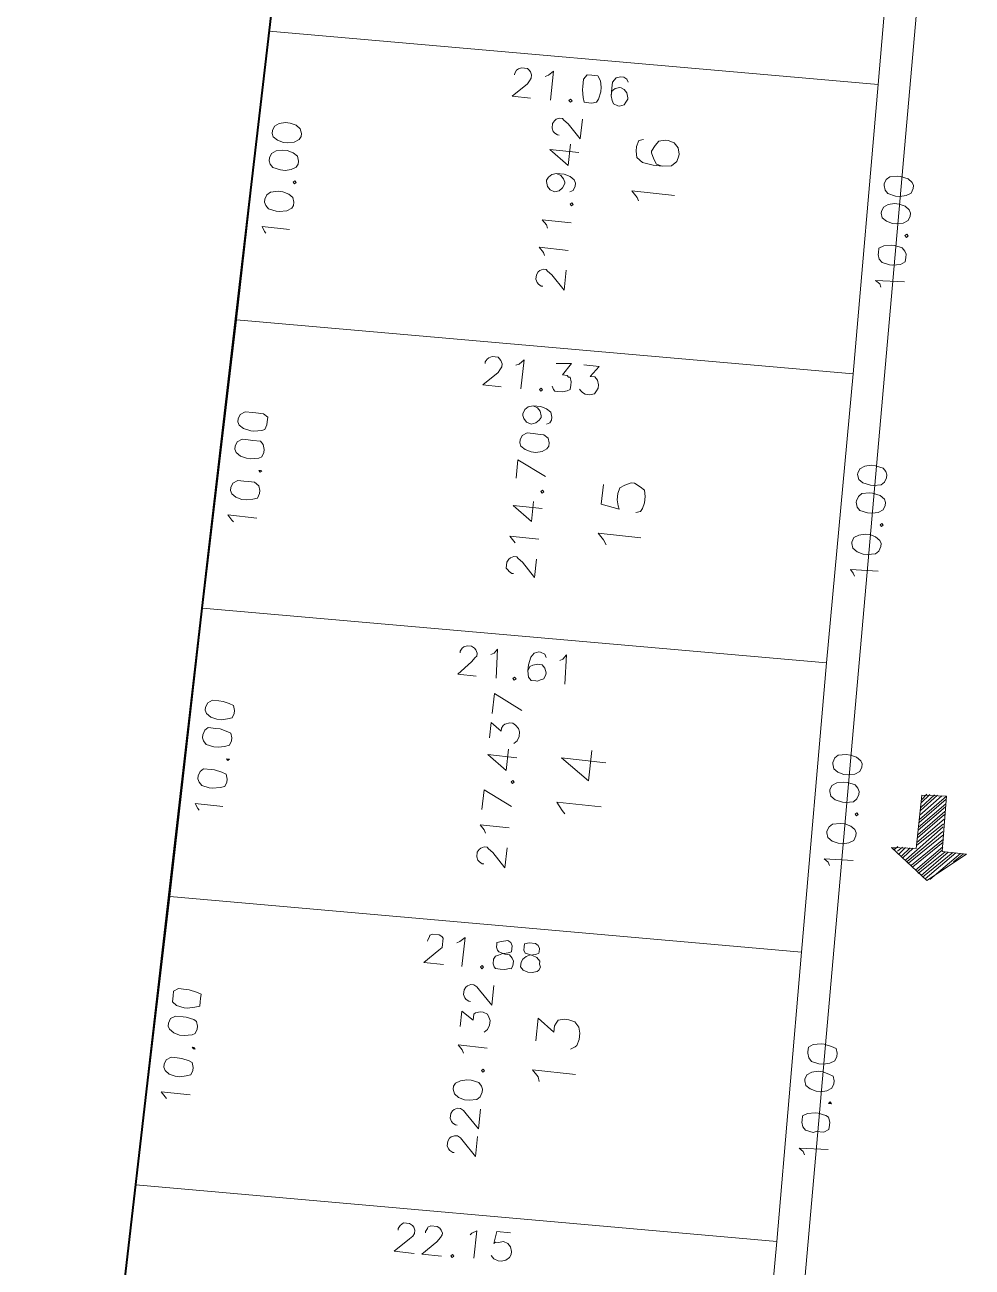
# Model space of a CAD drawing. Header units: metres. Extents: x -977055 to 805873, y -1033982 to 242021.
# Drawn here: x 2360.38 to 2393.19, y 591.66 to 634.66 of the extents above; entities that cross this region are included whole.
import ezdxf

# ---------------------------------------------------------------- set-up
doc = ezdxf.new("R2010")
doc.units = ezdxf.units.M
for name, color, linetype in [('PDF_acera', 7, 'Continuous'), ('PDF_areas por lote', 7, 'Continuous'), ('PDF_COTAS', 7, 'Continuous'), ('PDF_LOTES', 7, 'Continuous'), ('PDF_No. lotes', 7, 'Continuous'), ('PDF_Poligono Ceres', 7, 'Continuous'), ('PDF_VIAS', 7, 'Continuous')]:
    doc.layers.add(name, color=color, linetype=linetype)

# ---------------------------------------------------------------- blocks, each defined once
blk = doc.blocks.new('CALLE')
at = {"layer": 'PDF_acera', "lineweight": 9}
blk.add_lwpolyline([(-252.9576, -89.201952), (-307.105344, -49.702464), (-306.046944, -17.865792), (-307.317024, -16.51104), (-314.76816, -16.257024), (-401.895648, -17.950464), (-475.348608, -28.280448), (-505.661184, -25.18992), (-527.252544, -16.595712), (-544.694976, -0.169344), (-560.697984, 15.706656), (-555.067296, 23.07312), (-538.30224, 6.435072), (-522.299232, -8.67888), (-503.417376, -16.172352), (-483.942816, -18.162144), (-475.517952, -19.008864), (-402.61536, -8.763552), (-314.725824, -7.070112), (-69.8544, -15.410304), (-68.457312, -14.097888), (-67.94928, 1.100736)], dxfattribs=at)
at = {"layer": 'PDF_areas por lote', "lineweight": 9}
for points in [[(-361.210752, 1.862784), (-361.210752, 1.90512), (-361.168416, 1.989792), (-361.12608, 2.032128), (-361.041408, 2.074464), (-360.9144, 2.074464), (-360.829728, 2.032128), (-360.787392, 1.989792), (-360.745056, 1.90512), (-360.745056, 1.820448), (-360.787392, 1.778112), (-360.872064, 1.651104), (-361.253088, 1.27008), (-360.70272, 1.27008)], [(-360.364032, 1.90512), (-360.27936, 1.947456), (-360.152352, 2.074464), (-360.152352, 1.27008)], [(-359.559648, 1.27008), (-359.178624, 2.074464), (-359.728992, 2.074464)], [(-358.204896, 1.27008), (-358.204896, 2.074464), (-358.58592, 1.524096), (-357.993216, 1.524096)], [(-357.7392, 2.074464), (-357.31584, 2.074464), (-357.52752, 1.778112), (-357.442848, 1.778112), (-357.358176, 1.735776), (-357.31584, 1.69344), (-357.273504, 1.566432), (-357.273504, 1.48176), (-357.31584, 1.397088), (-357.400512, 1.312416), (-357.485184, 1.27008), (-357.612192, 1.27008), (-357.7392, 1.312416), (-357.781536, 1.354752), (-357.823872, 1.397088)], [(-356.89248, 1.27008), (-356.511456, 2.074464), (-357.061824, 2.074464)], [(-353.166912, 1.90512), (-353.166912, 1.947456), (-353.124576, 2.032128), (-353.08224, 2.074464), (-353.039904, 2.1168), (-352.87056, 2.1168), (-352.785888, 2.074464), (-352.743552, 2.032128), (-352.701216, 1.947456), (-352.701216, 1.862784), (-352.743552, 1.820448), (-352.828224, 1.69344), (-353.209248, 1.312416), (-352.701216, 1.312416)], [(-352.320192, 1.947456), (-352.277856, 1.989792), (-352.150848, 2.1168), (-352.150848, 1.312416)], [(-351.304128, 1.312416), (-351.304128, 2.1168), (-351.685152, 1.566432), (-351.134784, 1.566432)], [(-350.415072, 1.312416), (-350.034048, 2.1168), (-350.54208, 2.1168)], [(-348.509952, 1.862784), (-348.552288, 1.735776), (-348.63696, 1.651104), (-348.763968, 1.608768), (-348.806304, 1.608768), (-348.890976, 1.651104), (-348.975648, 1.735776), (-349.017984, 1.862784), (-348.975648, 1.989792), (-348.890976, 2.074464), (-348.806304, 2.1168), (-348.763968, 2.1168), (-348.63696, 2.074464), (-348.552288, 1.989792), (-348.509952, 1.862784), (-348.509952, 1.651104), (-348.552288, 1.48176), (-348.63696, 1.354752), (-348.763968, 1.312416), (-348.84864, 1.312416), (-348.933312, 1.354752), (-348.975648, 1.439424)], [(-345.207744, 1.947456), (-345.207744, 1.989792), (-345.165408, 2.074464), (-345.123072, 2.1168), (-345.0384, 2.159136), (-344.911392, 2.159136), (-344.82672, 2.1168), (-344.784384, 2.074464), (-344.742048, 1.989792), (-344.742048, 1.90512), (-344.784384, 1.862784), (-344.869056, 1.735776), (-345.25008, 1.354752), (-344.699712, 1.354752)], [(-344.361024, 1.989792), (-344.276352, 2.032128), (-344.149344, 2.159136), (-344.149344, 1.354752)], [(-343.598976, 1.989792), (-343.514304, 2.032128), (-343.387296, 2.159136), (-343.387296, 1.354752)], [(-342.07488, 1.90512), (-342.117216, 1.778112), (-342.201888, 1.69344), (-342.28656, 1.651104), (-342.328896, 1.651104), (-342.455904, 1.69344), (-342.540576, 1.778112), (-342.582912, 1.90512), (-342.540576, 2.032128), (-342.455904, 2.1168), (-342.328896, 2.159136), (-342.28656, 2.159136), (-342.201888, 2.1168), (-342.117216, 2.032128), (-342.07488, 1.90512), (-342.07488, 1.69344), (-342.117216, 1.524096), (-342.201888, 1.397088), (-342.28656, 1.354752), (-342.371232, 1.354752), (-342.49824, 1.397088), (-342.540576, 1.48176)], [(-341.43984, 1.354752), (-341.43984, 2.159136), (-341.820864, 1.608768), (-341.22816, 1.608768)], [(-341.01648, 1.947456), (-341.01648, 1.989792), (-340.974144, 2.074464), (-340.931808, 2.1168), (-340.847136, 2.159136), (-340.720128, 2.159136), (-340.635456, 2.1168), (-340.59312, 2.074464), (-340.550784, 1.989792), (-340.550784, 1.90512), (-340.59312, 1.862784), (-340.677792, 1.735776), (-341.058816, 1.354752), (-340.508448, 1.354752)], [(-369.212256, 1.820448), (-369.212256, 1.862784), (-369.16992, 1.947456), (-369.127584, 1.989792), (-369.042912, 2.032128), (-368.915904, 2.032128), (-368.831232, 1.989792), (-368.788896, 1.947456), (-368.74656, 1.862784), (-368.74656, 1.778112), (-368.788896, 1.69344), (-368.873568, 1.608768), (-369.254592, 1.227744), (-368.704224, 1.227744)], [(-368.450208, 1.820448), (-368.450208, 1.862784), (-368.407872, 1.947456), (-368.365536, 1.989792), (-368.280864, 2.032128), (-368.153856, 2.032128), (-368.069184, 1.989792), (-368.026848, 1.947456), (-367.984512, 1.862784), (-367.984512, 1.778112), (-368.026848, 1.69344), (-368.11152, 1.608768), (-368.492544, 1.227744), (-367.942176, 1.227744)], [(-366.460416, 1.862784), (-366.375744, 1.90512), (-366.248736, 2.032128), (-366.248736, 1.227744)], [(-365.740704, 2.032128), (-365.317344, 2.032128), (-365.529024, 1.69344), (-365.444352, 1.69344), (-365.35968, 1.69344), (-365.317344, 1.651104), (-365.275008, 1.524096), (-365.275008, 1.439424), (-365.317344, 1.312416), (-365.402016, 1.27008), (-365.486688, 1.227744), (-365.613696, 1.227744), (-365.740704, 1.27008), (-365.78304, 1.312416), (-365.825376, 1.354752)], [(-365.020992, 1.820448), (-365.020992, 1.862784), (-364.978656, 1.947456), (-364.93632, 1.989792), (-364.851648, 2.032128), (-364.72464, 2.032128), (-364.639968, 1.989792), (-364.597632, 1.947456), (-364.555296, 1.862784), (-364.555296, 1.778112), (-364.597632, 1.69344), (-364.682304, 1.608768), (-365.063328, 1.227744), (-364.51296, 1.227744)]]:
    blk.add_lwpolyline(points, dxfattribs=at)
for points in [[(-349.568352, 2.1168), (-349.653024, 2.074464), (-349.737696, 1.947456), (-349.780032, 1.778112), (-349.780032, 1.651104), (-349.737696, 1.48176), (-349.653024, 1.354752), (-349.568352, 1.312416), (-349.48368, 1.312416), (-349.356672, 1.354752), (-349.272, 1.48176), (-349.272, 1.651104), (-349.272, 1.778112), (-349.272, 1.947456), (-349.356672, 2.074464), (-349.48368, 2.1168)], [(-367.47648, 2.032128), (-367.603488, 1.989792), (-367.68816, 1.862784), (-367.730496, 1.69344), (-367.730496, 1.566432), (-367.68816, 1.354752), (-367.603488, 1.27008), (-367.47648, 1.227744), (-367.391808, 1.227744), (-367.307136, 1.27008), (-367.222464, 1.354752), (-367.180128, 1.566432), (-367.180128, 1.69344), (-367.222464, 1.862784), (-367.307136, 1.989792), (-367.391808, 2.032128)], [(-350.838432, 1.397088), (-350.880768, 1.354752), (-350.838432, 1.312416), (-350.796096, 1.354752)], [(-342.879264, 1.439424), (-342.9216, 1.397088), (-342.879264, 1.354752), (-342.836928, 1.397088)], [(-366.883776, 1.312416), (-366.926112, 1.27008), (-366.883776, 1.227744), (-366.84144, 1.27008)], [(-358.882272, 1.354752), (-358.924608, 1.312416), (-358.882272, 1.27008), (-358.839936, 1.312416)]]:
    blk.add_lwpolyline(points, close=True, dxfattribs=at)
at = {"layer": 'PDF_COTAS', "lineweight": 9}
for points in [[(-368.577216, 9.864288), (-368.53488, 9.906624), (-368.407872, 10.033632), (-368.407872, 9.229248)], [(-360.575712, 9.821952), (-360.533376, 9.864288), (-360.406368, 9.94896), (-360.406368, 9.186912)], [(-352.574208, 9.73728), (-352.531872, 9.779616), (-352.404864, 9.906624), (-352.404864, 9.10224)], [(-344.572704, 9.694944), (-344.530368, 9.73728), (-344.40336, 9.821952), (-344.40336, 9.059904)], [(-344.234016, -7.324128), (-344.149344, -7.281792), (-344.064672, -7.154784), (-344.022336, -7.959168)], [(-360.237024, -7.62048), (-360.152352, -7.578144), (-360.06768, -7.451136), (-360.025344, -8.25552)], [(-352.23552, -7.451136), (-352.150848, -7.4088), (-352.066176, -7.324128), (-352.02384, -8.086176)], [(-368.238528, -7.789824), (-368.153856, -7.747488), (-368.069184, -7.62048), (-368.026848, -8.424864)]]:
    blk.add_lwpolyline(points, dxfattribs=at)
for points in [[(-367.730496, 10.033632), (-367.815168, 9.991296), (-367.89984, 9.864288), (-367.942176, 9.694944), (-367.942176, 9.567936), (-367.89984, 9.398592), (-367.857504, 9.271584), (-367.730496, 9.229248), (-367.645824, 9.229248), (-367.518816, 9.271584), (-367.47648, 9.356256), (-367.434144, 9.567936), (-367.434144, 9.694944), (-367.434144, 9.864288), (-367.518816, 9.991296), (-367.645824, 10.033632)], [(-366.587424, 10.033632), (-366.672096, 9.991296), (-366.756768, 9.864288), (-366.799104, 9.694944), (-366.799104, 9.567936), (-366.756768, 9.356256), (-366.714432, 9.271584), (-366.587424, 9.229248), (-366.502752, 9.229248), (-366.375744, 9.271584), (-366.333408, 9.356256), (-366.291072, 9.567936), (-366.291072, 9.652608), (-366.291072, 9.864288), (-366.375744, 9.991296), (-366.502752, 10.033632)], [(-365.825376, 9.991296), (-365.910048, 9.991296), (-365.99472, 9.864288), (-366.037056, 9.652608), (-366.037056, 9.567936), (-365.99472, 9.356256), (-365.952384, 9.229248), (-365.825376, 9.229248), (-365.740704, 9.229248), (-365.613696, 9.229248), (-365.57136, 9.356256), (-365.529024, 9.567936), (-365.529024, 9.652608), (-365.529024, 9.864288), (-365.613696, 9.991296), (-365.740704, 9.991296)], [(-359.728992, 9.94896), (-359.813664, 9.906624), (-359.898336, 9.821952), (-359.940672, 9.610272), (-359.940672, 9.5256), (-359.898336, 9.31392), (-359.856, 9.186912), (-359.728992, 9.144576), (-359.64432, 9.144576), (-359.517312, 9.186912), (-359.474976, 9.31392), (-359.43264, 9.5256), (-359.43264, 9.610272), (-359.43264, 9.821952), (-359.517312, 9.906624), (-359.64432, 9.94896)], [(-358.58592, 9.94896), (-358.670592, 9.906624), (-358.755264, 9.821952), (-358.7976, 9.610272), (-358.7976, 9.483264), (-358.755264, 9.31392), (-358.712928, 9.186912), (-358.58592, 9.144576), (-358.501248, 9.144576), (-358.37424, 9.186912), (-358.331904, 9.31392), (-358.289568, 9.483264), (-358.289568, 9.610272), (-358.289568, 9.821952), (-358.37424, 9.906624), (-358.501248, 9.94896)], [(-357.823872, 9.94896), (-357.908544, 9.906624), (-357.993216, 9.779616), (-358.035552, 9.610272), (-358.035552, 9.483264), (-357.993216, 9.31392), (-357.95088, 9.186912), (-357.823872, 9.144576), (-357.7392, 9.144576), (-357.612192, 9.186912), (-357.569856, 9.31392), (-357.52752, 9.483264), (-357.52752, 9.610272), (-357.52752, 9.779616), (-357.612192, 9.906624), (-357.7392, 9.94896)], [(-351.727488, 9.906624), (-351.81216, 9.864288), (-351.896832, 9.73728), (-351.939168, 9.567936), (-351.939168, 9.440928), (-351.896832, 9.271584), (-351.854496, 9.144576), (-351.727488, 9.10224), (-351.642816, 9.10224), (-351.515808, 9.144576), (-351.431136, 9.271584), (-351.431136, 9.440928), (-351.431136, 9.567936), (-351.431136, 9.73728), (-351.515808, 9.864288), (-351.642816, 9.906624)], [(-350.584416, 9.906624), (-350.669088, 9.864288), (-350.75376, 9.73728), (-350.796096, 9.567936), (-350.796096, 9.440928), (-350.75376, 9.229248), (-350.711424, 9.144576), (-350.584416, 9.10224), (-350.499744, 9.10224), (-350.372736, 9.144576), (-350.288064, 9.229248), (-350.288064, 9.440928), (-350.288064, 9.567936), (-350.288064, 9.73728), (-350.372736, 9.864288), (-350.499744, 9.906624)], [(-349.822368, 9.906624), (-349.90704, 9.864288), (-349.991712, 9.73728), (-350.034048, 9.5256), (-350.034048, 9.440928), (-349.991712, 9.229248), (-349.949376, 9.144576), (-349.822368, 9.10224), (-349.737696, 9.10224), (-349.610688, 9.10224), (-349.526016, 9.229248), (-349.526016, 9.440928), (-349.526016, 9.5256), (-349.526016, 9.73728), (-349.610688, 9.864288), (-349.737696, 9.906624)], [(-343.725984, 9.821952), (-343.810656, 9.779616), (-343.895328, 9.694944), (-343.937664, 9.483264), (-343.937664, 9.398592), (-343.895328, 9.186912), (-343.810656, 9.059904), (-343.725984, 9.017568), (-343.641312, 9.017568), (-343.514304, 9.059904), (-343.429632, 9.186912), (-343.387296, 9.356256), (-343.387296, 9.483264), (-343.429632, 9.694944), (-343.514304, 9.779616), (-343.641312, 9.821952)], [(-342.582912, 9.821952), (-342.667584, 9.779616), (-342.752256, 9.694944), (-342.794592, 9.483264), (-342.794592, 9.356256), (-342.752256, 9.186912), (-342.667584, 9.059904), (-342.582912, 9.017568), (-342.49824, 9.017568), (-342.371232, 9.059904), (-342.28656, 9.186912), (-342.244224, 9.356256), (-342.244224, 9.483264), (-342.28656, 9.652608), (-342.371232, 9.779616), (-342.49824, 9.821952)], [(-341.820864, 9.821952), (-341.905536, 9.779616), (-341.990208, 9.652608), (-342.032544, 9.483264), (-342.032544, 9.356256), (-341.990208, 9.186912), (-341.905536, 9.059904), (-341.820864, 9.017568), (-341.736192, 9.017568), (-341.609184, 9.059904), (-341.524512, 9.186912), (-341.482176, 9.356256), (-341.482176, 9.483264), (-341.524512, 9.652608), (-341.609184, 9.779616), (-341.736192, 9.821952)], [(-367.095456, 9.31392), (-367.137792, 9.271584), (-367.137792, 9.229248), (-367.095456, 9.271584)], [(-359.093952, 9.229248), (-359.136288, 9.186912), (-359.093952, 9.144576), (-359.093952, 9.186912)], [(-351.092448, 9.186912), (-351.134784, 9.144576), (-351.092448, 9.10224), (-351.092448, 9.144576)], [(-343.090944, 9.10224), (-343.13328, 9.059904), (-343.090944, 9.017568), (-343.048608, 9.059904)], [(-372.091104, 2.624832), (-372.091104, 3.1752), (-371.71008, 2.794176), (-371.625408, 2.709504), (-371.540736, 2.667168), (-371.456064, 2.667168), (-371.371392, 2.709504), (-371.329056, 2.75184), (-371.28672, 2.836512), (-371.28672, 3.005856), (-371.329056, 3.048192), (-371.371392, 3.090528), (-371.456064, 3.132864), (-371.4984, 3.132864), (-371.456064, 3.132864), (-371.371392, 3.090528), (-371.329056, 3.048192), (-371.28672, 3.005856), (-371.28672, 2.836512), (-371.329056, 2.75184), (-371.371392, 2.709504), (-371.456064, 2.667168), (-371.540736, 2.667168), (-371.625408, 2.709504), (-371.71008, 2.794176), (-372.091104, 3.1752)], [(-364.0896, 2.667168), (-364.0896, 3.217536), (-363.708576, 2.836512), (-363.623904, 2.75184), (-363.539232, 2.75184), (-363.45456, 2.75184), (-363.369888, 2.75184), (-363.327552, 2.794176), (-363.285216, 2.878848), (-363.285216, 3.048192), (-363.327552, 3.132864), (-363.369888, 3.132864), (-363.45456, 3.1752), (-363.496896, 3.1752), (-363.45456, 3.1752), (-363.369888, 3.132864), (-363.327552, 3.132864), (-363.285216, 3.048192), (-363.285216, 2.878848), (-363.327552, 2.794176), (-363.369888, 2.75184), (-363.45456, 2.75184), (-363.539232, 2.75184), (-363.623904, 2.75184), (-363.708576, 2.836512), (-364.0896, 3.217536)], [(-356.088096, 2.624832), (-356.088096, 3.132864), (-355.707072, 2.794176), (-355.580064, 2.709504), (-355.537728, 2.667168), (-355.453056, 2.667168), (-355.368384, 2.709504), (-355.326048, 2.75184), (-355.283712, 2.836512), (-355.283712, 2.96352), (-355.326048, 3.048192), (-355.368384, 3.090528), (-355.453056, 3.132864), (-355.495392, 3.132864), (-355.453056, 3.132864), (-355.368384, 3.090528), (-355.326048, 3.048192), (-355.283712, 2.96352), (-355.283712, 2.836512), (-355.326048, 2.75184), (-355.368384, 2.709504), (-355.453056, 2.667168), (-355.537728, 2.667168), (-355.580064, 2.709504), (-355.707072, 2.794176), (-356.088096, 3.132864)], [(-348.086592, 2.794176), (-348.086592, 3.302208), (-347.705568, 2.921184), (-347.620896, 2.878848), (-347.536224, 2.836512), (-347.451552, 2.836512), (-347.36688, 2.878848), (-347.324544, 2.921184), (-347.282208, 2.96352), (-347.282208, 3.132864), (-347.324544, 3.217536), (-347.36688, 3.259872), (-347.451552, 3.302208), (-347.493888, 3.302208), (-347.451552, 3.302208), (-347.36688, 3.259872), (-347.324544, 3.217536), (-347.282208, 3.132864), (-347.282208, 2.96352), (-347.324544, 2.921184), (-347.36688, 2.878848), (-347.451552, 2.836512), (-347.536224, 2.836512), (-347.620896, 2.878848), (-347.705568, 2.921184), (-348.086592, 3.302208)], [(-340.085088, 2.836512), (-340.085088, 3.344544), (-339.704064, 2.96352), (-339.619392, 2.921184), (-339.53472, 2.878848), (-339.450048, 2.878848), (-339.365376, 2.921184), (-339.32304, 2.96352), (-339.280704, 3.005856), (-339.280704, 3.1752), (-339.32304, 3.259872), (-339.365376, 3.302208), (-339.450048, 3.344544), (-339.492384, 3.344544), (-339.450048, 3.344544), (-339.365376, 3.302208), (-339.32304, 3.259872), (-339.280704, 3.1752), (-339.280704, 3.005856), (-339.32304, 2.96352), (-339.365376, 2.921184), (-339.450048, 2.878848), (-339.53472, 2.878848), (-339.619392, 2.921184), (-339.704064, 2.96352), (-340.085088, 3.344544)], [(-372.091104, 1.862784), (-372.091104, 2.413152), (-371.71008, 2.032128), (-371.583072, 1.947456), (-371.4984, 1.90512), (-371.456064, 1.90512), (-371.371392, 1.947456), (-371.329056, 1.989792), (-371.28672, 2.074464), (-371.28672, 2.243808), (-371.329056, 2.32848), (-371.371392, 2.32848), (-371.456064, 2.370816), (-371.4984, 2.370816), (-371.456064, 2.370816), (-371.371392, 2.32848), (-371.329056, 2.32848), (-371.28672, 2.243808), (-371.28672, 2.074464), (-371.329056, 1.989792), (-371.371392, 1.947456), (-371.456064, 1.90512), (-371.4984, 1.90512), (-371.583072, 1.947456), (-371.71008, 2.032128), (-372.091104, 2.413152)], [(-348.086592, 2.243808), (-347.282208, 2.243808), (-347.409216, 2.370816), (-347.451552, 2.455488), (-347.409216, 2.370816), (-347.282208, 2.243808)], [(-340.085088, 2.286144), (-339.280704, 2.286144), (-339.407712, 2.413152), (-339.450048, 2.497824), (-339.407712, 2.413152), (-339.280704, 2.286144)], [(-364.0896, 2.159136), (-363.285216, 2.159136), (-363.412224, 2.286144), (-363.45456, 2.370816), (-363.412224, 2.286144), (-363.285216, 2.159136)], [(-356.088096, 2.074464), (-355.283712, 2.1168), (-355.41072, 2.201472), (-355.453056, 2.286144), (-355.41072, 2.201472), (-355.283712, 2.1168)], [(-348.00192, 1.69344), (-348.044256, 1.735776), (-348.086592, 1.69344), (-348.044256, 1.651104)], [(-348.00192, 1.69344), (-348.044256, 1.735776), (-348.086592, 1.69344), (-348.044256, 1.651104)], [(-340.000416, 1.735776), (-340.042752, 1.778112), (-340.085088, 1.735776), (-340.042752, 1.69344)], [(-340.000416, 1.735776), (-340.042752, 1.778112), (-340.085088, 1.735776), (-340.042752, 1.69344)], [(-372.006432, 1.566432), (-372.048768, 1.608768), (-372.091104, 1.566432), (-372.048768, 1.524096)], [(-372.006432, 1.566432), (-372.048768, 1.608768), (-372.091104, 1.566432), (-372.048768, 1.524096)], [(-364.004928, 1.608768), (-364.047264, 1.651104), (-364.0896, 1.608768), (-364.047264, 1.566432)], [(-364.004928, 1.608768), (-364.047264, 1.651104), (-364.0896, 1.608768), (-364.047264, 1.566432)], [(-356.003424, 1.566432), (-356.04576, 1.608768), (-356.088096, 1.566432), (-356.04576, 1.524096)], [(-356.003424, 1.566432), (-356.04576, 1.608768), (-356.088096, 1.566432), (-356.04576, 1.524096)], [(-347.917248, 1.397088), (-348.00192, 1.354752), (-348.044256, 1.312416), (-348.044256, 1.227744), (-348.044256, 1.100736), (-348.00192, 0.973728), (-347.959584, 0.889056), (-347.832576, 0.889056), (-347.747904, 0.889056), (-347.620896, 0.931392), (-347.620896, 0.973728), (-347.57856, 1.016064), (-347.57856, 1.143072), (-347.239872, 0.931392), (-347.282208, 1.354752), (-347.239872, 0.931392), (-347.57856, 1.143072), (-347.57856, 1.016064), (-347.620896, 0.973728), (-347.620896, 0.931392), (-347.747904, 0.889056), (-347.832576, 0.889056), (-347.959584, 0.889056), (-348.00192, 0.973728), (-348.044256, 1.100736), (-348.044256, 1.227744), (-348.044256, 1.312416), (-348.00192, 1.354752)], [(-339.280704, 1.227744), (-339.280704, 1.354752), (-339.407712, 1.439424), (-339.619392, 1.439424), (-339.704064, 1.439424), (-339.915744, 1.397088), (-340.042752, 1.354752), (-340.042752, 1.227744), (-340.042752, 1.143072), (-340.000416, 1.016064), (-339.915744, 0.973728), (-339.704064, 0.931392), (-339.577056, 0.931392), (-339.407712, 0.973728), (-339.280704, 1.0584), (-339.280704, 1.143072)], [(-339.280704, 1.227744), (-339.280704, 1.354752), (-339.407712, 1.439424), (-339.619392, 1.439424), (-339.704064, 1.439424), (-339.915744, 1.397088), (-340.042752, 1.354752), (-340.042752, 1.227744), (-340.042752, 1.143072), (-340.000416, 1.016064), (-339.915744, 0.973728), (-339.704064, 0.931392), (-339.577056, 0.931392), (-339.407712, 0.973728), (-339.280704, 1.0584), (-339.280704, 1.143072)], [(-372.048768, 0.973728), (-371.28672, 0.973728), (-371.371392, 1.100736), (-371.413728, 1.143072), (-371.371392, 1.100736), (-371.28672, 0.973728)], [(-363.285216, 1.143072), (-363.327552, 1.27008), (-363.369888, 1.27008), (-363.45456, 1.27008), (-363.539232, 1.227744), (-363.581568, 1.185408), (-363.623904, 1.016064), (-363.623904, 0.889056), (-363.708576, 0.804384), (-363.793248, 0.762048), (-363.920256, 0.762048), (-364.004928, 0.804384), (-364.004928, 0.84672), (-364.047264, 0.973728), (-364.047264, 1.100736), (-364.047264, 1.227744), (-364.004928, 1.27008), (-363.920256, 1.312416), (-363.793248, 1.312416), (-363.708576, 1.27008), (-363.66624, 1.185408), (-363.623904, 1.100736), (-363.581568, 0.931392), (-363.539232, 0.84672), (-363.45456, 0.84672), (-363.369888, 0.84672), (-363.285216, 0.889056), (-363.24288, 0.973728)], [(-363.285216, 1.143072), (-363.327552, 1.27008), (-363.369888, 1.27008), (-363.45456, 1.27008), (-363.539232, 1.227744), (-363.581568, 1.185408), (-363.623904, 1.016064), (-363.623904, 0.889056), (-363.708576, 0.804384), (-363.793248, 0.762048), (-363.920256, 0.762048), (-364.004928, 0.804384), (-364.004928, 0.84672), (-364.047264, 0.973728), (-364.047264, 1.100736), (-364.047264, 1.227744), (-364.004928, 1.27008), (-363.920256, 1.312416), (-363.793248, 1.312416), (-363.708576, 1.27008), (-363.66624, 1.185408), (-363.623904, 1.100736), (-363.581568, 0.931392), (-363.539232, 0.84672), (-363.45456, 0.84672), (-363.369888, 0.84672), (-363.285216, 0.889056), (-363.24288, 0.973728)], [(-355.791744, 1.227744), (-355.664736, 1.185408), (-355.6224, 1.100736), (-355.580064, 0.973728), (-355.580064, 0.931392), (-355.580064, 0.84672), (-355.664736, 0.762048), (-355.791744, 0.719712), (-355.83408, 0.719712), (-355.961088, 0.762048), (-356.003424, 0.84672), (-356.04576, 0.931392), (-356.04576, 0.973728), (-356.04576, 1.100736), (-355.961088, 1.185408), (-355.791744, 1.227744), (-355.6224, 1.227744), (-355.41072, 1.185408), (-355.283712, 1.100736), (-355.241376, 0.973728), (-355.241376, 0.931392), (-355.283712, 0.804384), (-355.368384, 0.762048), (-355.283712, 0.804384), (-355.241376, 0.931392), (-355.241376, 0.973728), (-355.283712, 1.100736), (-355.41072, 1.185408), (-355.6224, 1.227744), (-355.791744, 1.227744), (-355.961088, 1.185408), (-356.04576, 1.100736), (-356.04576, 0.973728), (-356.04576, 0.931392), (-356.003424, 0.84672), (-355.961088, 0.762048), (-355.83408, 0.719712), (-355.791744, 0.719712), (-355.664736, 0.762048), (-355.580064, 0.84672), (-355.580064, 0.931392), (-355.580064, 0.973728), (-355.6224, 1.100736), (-355.664736, 1.185408)], [(-371.92176, 0.508032), (-371.964096, 0.465696), (-372.006432, 0.42336), (-372.048768, 0.296352), (-372.048768, 0.21168), (-372.006432, 0.084672), (-371.92176, 0), (-371.837088, -0.042336), (-371.752416, -0.042336), (-371.625408, 0), (-371.540736, 0.084672), (-371.4984, 0.21168), (-371.540736, 0.338688), (-371.540736, 0.42336), (-371.583072, 0.465696), (-371.244384, 0.42336), (-371.244384, 0.042336), (-371.244384, 0.42336), (-371.583072, 0.465696), (-371.540736, 0.42336), (-371.540736, 0.338688), (-371.4984, 0.21168), (-371.540736, 0.084672), (-371.625408, 0), (-371.752416, -0.042336), (-371.837088, -0.042336), (-371.92176, 0), (-372.006432, 0.084672), (-372.048768, 0.21168), (-372.048768, 0.296352), (-372.006432, 0.42336), (-371.964096, 0.465696)], [(-363.24288, 0.381024), (-363.285216, 0.508032), (-363.369888, 0.508032), (-363.45456, 0.508032), (-363.539232, 0.465696), (-363.539232, 0.42336), (-363.581568, 0.254016), (-363.623904, 0.127008), (-363.708576, 0.042336), (-363.793248, 0.042336), (-363.87792, 0), (-363.962592, 0.042336), (-364.004928, 0.084672), (-364.047264, 0.21168), (-364.047264, 0.338688), (-364.004928, 0.465696), (-363.962592, 0.508032), (-363.920256, 0.550368), (-363.793248, 0.550368), (-363.708576, 0.508032), (-363.623904, 0.42336), (-363.581568, 0.338688), (-363.539232, 0.169344), (-363.496896, 0.084672), (-363.45456, 0.084672), (-363.369888, 0.084672), (-363.285216, 0.127008), (-363.24288, 0.21168)], [(-363.24288, 0.381024), (-363.285216, 0.508032), (-363.369888, 0.508032), (-363.45456, 0.508032), (-363.539232, 0.465696), (-363.539232, 0.42336), (-363.581568, 0.254016), (-363.623904, 0.127008), (-363.708576, 0.042336), (-363.793248, 0.042336), (-363.87792, 0), (-363.962592, 0.042336), (-364.004928, 0.084672), (-364.047264, 0.21168), (-364.047264, 0.338688), (-364.004928, 0.465696), (-363.962592, 0.508032), (-363.920256, 0.550368), (-363.793248, 0.550368), (-363.708576, 0.508032), (-363.623904, 0.42336), (-363.581568, 0.338688), (-363.539232, 0.169344), (-363.496896, 0.084672), (-363.45456, 0.084672), (-363.369888, 0.084672), (-363.285216, 0.127008), (-363.24288, 0.21168)], [(-356.04576, 0.169344), (-355.241376, 0.21168), (-355.368384, 0.296352), (-355.41072, 0.381024), (-355.368384, 0.296352), (-355.241376, 0.21168)], [(-347.917248, 0.63504), (-347.959584, 0.592704), (-348.00192, 0.550368), (-348.044256, 0.465696), (-348.044256, 0.338688), (-348.00192, 0.21168), (-347.917248, 0.169344), (-347.832576, 0.127008), (-347.747904, 0.127008), (-347.620896, 0.169344), (-347.57856, 0.21168), (-347.536224, 0.254016), (-347.536224, 0.381024), (-347.239872, 0.169344), (-347.239872, 0.592704), (-347.239872, 0.169344), (-347.536224, 0.381024), (-347.536224, 0.254016), (-347.57856, 0.21168), (-347.620896, 0.169344), (-347.747904, 0.127008), (-347.832576, 0.127008), (-347.917248, 0.169344), (-348.00192, 0.21168), (-348.044256, 0.338688), (-348.044256, 0.465696), (-348.00192, 0.550368), (-347.959584, 0.592704)], [(-339.788736, 0.63504), (-339.661728, 0.63504), (-339.577056, 0.550368), (-339.53472, 0.42336), (-339.53472, 0.381024), (-339.577056, 0.296352), (-339.661728, 0.21168), (-339.788736, 0.169344), (-339.831072, 0.169344), (-339.915744, 0.21168), (-340.000416, 0.254016), (-340.042752, 0.381024), (-340.042752, 0.42336), (-340.000416, 0.550368), (-339.915744, 0.592704), (-339.788736, 0.63504), (-339.577056, 0.63504), (-339.407712, 0.63504), (-339.280704, 0.550368), (-339.238368, 0.42336), (-339.238368, 0.338688), (-339.280704, 0.254016), (-339.365376, 0.21168), (-339.280704, 0.254016), (-339.238368, 0.338688), (-339.238368, 0.42336), (-339.280704, 0.550368), (-339.407712, 0.63504), (-339.577056, 0.63504), (-339.788736, 0.63504), (-339.915744, 0.592704), (-340.000416, 0.550368), (-340.042752, 0.42336), (-340.042752, 0.381024), (-340.000416, 0.254016), (-339.915744, 0.21168), (-339.831072, 0.169344), (-339.788736, 0.169344), (-339.661728, 0.21168), (-339.577056, 0.296352), (-339.53472, 0.381024), (-339.53472, 0.42336), (-339.577056, 0.550368), (-339.661728, 0.63504)], [(-343.34496, -7.154784), (-343.471968, -7.19712), (-343.55664, -7.281792), (-343.598976, -7.493472), (-343.598976, -7.578144), (-343.55664, -7.789824), (-343.471968, -7.916832), (-343.34496, -7.916832), (-343.260288, -7.916832), (-343.175616, -7.874496), (-343.090944, -7.789824), (-343.048608, -7.578144), (-343.048608, -7.493472), (-343.090944, -7.281792), (-343.175616, -7.154784), (-343.302624, -7.154784)], [(-342.201888, -7.112448), (-342.328896, -7.154784), (-342.413568, -7.281792), (-342.455904, -7.451136), (-342.455904, -7.578144), (-342.413568, -7.747488), (-342.328896, -7.874496), (-342.201888, -7.916832), (-342.117216, -7.916832), (-342.032544, -7.874496), (-341.947872, -7.747488), (-341.905536, -7.578144), (-341.905536, -7.451136), (-341.947872, -7.281792), (-342.032544, -7.154784), (-342.159552, -7.112448)], [(-341.43984, -7.112448), (-341.566848, -7.154784), (-341.65152, -7.239456), (-341.693856, -7.451136), (-341.693856, -7.578144), (-341.65152, -7.747488), (-341.566848, -7.874496), (-341.43984, -7.916832), (-341.355168, -7.916832), (-341.270496, -7.874496), (-341.185824, -7.747488), (-341.143488, -7.535808), (-341.143488, -7.451136), (-341.185824, -7.239456), (-341.270496, -7.154784), (-341.397504, -7.112448)], [(-359.347968, -7.451136), (-359.474976, -7.493472), (-359.559648, -7.62048), (-359.601984, -7.789824), (-359.601984, -7.916832), (-359.559648, -8.086176), (-359.474976, -8.213184), (-359.347968, -8.25552), (-359.263296, -8.25552), (-359.178624, -8.213184), (-359.093952, -8.086176), (-359.051616, -7.916832), (-359.051616, -7.789824), (-359.093952, -7.578144), (-359.178624, -7.493472), (-359.305632, -7.451136)], [(-358.204896, -7.4088), (-358.331904, -7.451136), (-358.416576, -7.578144), (-358.458912, -7.789824), (-358.458912, -7.874496), (-358.416576, -8.086176), (-358.331904, -8.170848), (-358.204896, -8.213184), (-358.120224, -8.213184), (-358.035552, -8.170848), (-357.95088, -8.086176), (-357.908544, -7.874496), (-357.908544, -7.747488), (-357.95088, -7.578144), (-358.035552, -7.451136), (-358.16256, -7.4088)], [(-357.442848, -7.4088), (-357.569856, -7.451136), (-357.654528, -7.578144), (-357.696864, -7.747488), (-357.696864, -7.874496), (-357.654528, -8.04384), (-357.569856, -8.170848), (-357.442848, -8.213184), (-357.358176, -8.213184), (-357.273504, -8.170848), (-357.188832, -8.04384), (-357.146496, -7.874496), (-357.146496, -7.747488), (-357.188832, -7.535808), (-357.273504, -7.451136), (-357.400512, -7.4088)], [(-351.346464, -7.281792), (-351.473472, -7.324128), (-351.558144, -7.451136), (-351.60048, -7.62048), (-351.60048, -7.747488), (-351.558144, -7.959168), (-351.473472, -8.04384), (-351.346464, -8.086176), (-351.261792, -8.086176), (-351.17712, -8.04384), (-351.092448, -7.916832), (-351.050112, -7.747488), (-351.050112, -7.62048), (-351.092448, -7.451136), (-351.17712, -7.324128), (-351.304128, -7.281792)], [(-350.203392, -7.281792), (-350.3304, -7.324128), (-350.415072, -7.4088), (-350.457408, -7.62048), (-350.457408, -7.747488), (-350.415072, -7.916832), (-350.3304, -8.04384), (-350.203392, -8.086176), (-350.11872, -8.086176), (-350.034048, -8.04384), (-349.949376, -7.916832), (-349.90704, -7.705152), (-349.90704, -7.62048), (-349.949376, -7.4088), (-350.034048, -7.324128), (-350.161056, -7.281792)], [(-349.441344, -7.239456), (-349.568352, -7.281792), (-349.653024, -7.4088), (-349.69536, -7.62048), (-349.69536, -7.705152), (-349.653024, -7.916832), (-349.568352, -8.001504), (-349.441344, -8.04384), (-349.356672, -8.04384), (-349.272, -8.001504), (-349.187328, -7.916832), (-349.144992, -7.705152), (-349.144992, -7.578144), (-349.187328, -7.4088), (-349.272, -7.281792), (-349.399008, -7.239456)], [(-367.349472, -7.62048), (-367.47648, -7.662816), (-367.561152, -7.747488), (-367.603488, -7.959168), (-367.561152, -8.04384), (-367.561152, -8.25552), (-367.47648, -8.382528), (-367.349472, -8.382528), (-367.2648, -8.382528), (-367.137792, -8.340192), (-367.095456, -8.25552), (-367.05312, -8.04384), (-367.05312, -7.959168), (-367.095456, -7.747488), (-367.180128, -7.62048), (-367.307136, -7.62048)], [(-366.2064, -7.578144), (-366.333408, -7.62048), (-366.41808, -7.747488), (-366.460416, -7.916832), (-366.460416, -8.04384), (-366.41808, -8.213184), (-366.333408, -8.340192), (-366.2064, -8.382528), (-366.121728, -8.382528), (-365.99472, -8.340192), (-365.952384, -8.213184), (-365.910048, -8.04384), (-365.910048, -7.916832), (-365.952384, -7.747488), (-366.037056, -7.62048), (-366.164064, -7.578144)], [(-365.444352, -7.578144), (-365.57136, -7.62048), (-365.656032, -7.705152), (-365.698368, -7.916832), (-365.698368, -8.04384), (-365.656032, -8.213184), (-365.57136, -8.340192), (-365.444352, -8.382528), (-365.35968, -8.382528), (-365.232672, -8.340192), (-365.190336, -8.213184), (-365.148, -8.001504), (-365.148, -7.916832), (-365.190336, -7.705152), (-365.275008, -7.578144), (-365.402016, -7.578144)], [(-342.752256, -7.83216), (-342.794592, -7.874496), (-342.752256, -7.916832), (-342.70992, -7.874496)], [(-358.755264, -8.170848), (-358.7976, -8.213184), (-358.755264, -8.25552), (-358.712928, -8.213184)], [(-350.75376, -8.001504), (-350.796096, -8.04384), (-350.75376, -8.086176), (-350.711424, -8.04384)], [(-366.756768, -8.297856), (-366.756768, -8.340192), (-366.756768, -8.382528), (-366.714432, -8.340192)]]:
    blk.add_lwpolyline(points, close=True, dxfattribs=at)
at = {"layer": 'PDF_LOTES', "lineweight": 20}
for points in [[(-379.076544, 10.499328), (-371.032704, 10.456992), (-370.694016, -7.281792), (-378.69552, -7.4088)], [(-371.032704, 10.456992), (-363.0312, 10.37232), (-362.692512, -7.112448), (-370.694016, -7.281792)], [(-363.0312, 10.37232), (-355.029696, 10.329984), (-354.691008, -6.943104), (-362.692512, -7.112448)], [(-355.029696, 10.329984), (-347.028192, 10.245312), (-346.689504, -6.816096), (-354.691008, -6.943104)], [(-347.028192, 10.245312), (-339.026688, 10.202976), (-338.688, -6.646752), (-346.689504, -6.816096)], [(-339.026688, 10.202976), (-331.025184, 10.118304), (-330.686496, -6.477408), (-338.688, -6.646752)]]:
    blk.add_lwpolyline(points, close=True, dxfattribs=at)
at = {"layer": 'PDF_No. lotes', "lineweight": 20}
for points in [[(-359.601984, -0.21168), (-359.517312, -0.127008), (-359.305632, 0.042336), (-359.305632, -1.185408)], [(-358.077888, -1.185408), (-358.077888, 0.042336), (-358.628256, -0.762048), (-357.781536, -0.762048)], [(-367.010784, -0.296352), (-366.883776, -0.254016), (-366.714432, -0.084672), (-366.714432, -1.27008)], [(-365.910048, -0.084672), (-365.275008, -0.084672), (-365.613696, -0.550368), (-365.444352, -0.550368), (-365.35968, -0.592704), (-365.275008, -0.63504), (-365.232672, -0.804384), (-365.232672, -0.931392), (-365.275008, -1.100736), (-365.402016, -1.227744), (-365.57136, -1.27008), (-365.740704, -1.27008), (-365.910048, -1.227744), (-365.952384, -1.185408), (-366.037056, -1.0584)], [(-352.108512, -0.550368), (-351.981504, -0.465696), (-351.81216, -0.296352), (-351.81216, -1.48176)], [(-350.457408, -0.296352), (-351.007776, -0.296352), (-351.092448, -0.804384), (-351.007776, -0.762048), (-350.838432, -0.719712), (-350.669088, -0.719712), (-350.499744, -0.762048), (-350.415072, -0.889056), (-350.3304, -1.0584), (-350.3304, -1.143072), (-350.415072, -1.312416), (-350.499744, -1.439424), (-350.669088, -1.48176), (-350.838432, -1.48176), (-351.007776, -1.439424), (-351.092448, -1.397088), (-351.134784, -1.27008)], [(-342.582912, -0.42336), (-342.49824, -0.381024), (-342.328896, -0.21168), (-342.328896, -1.397088)], [(-340.889472, -0.381024), (-340.931808, -0.254016), (-341.101152, -0.21168), (-341.22816, -0.21168), (-341.397504, -0.254016), (-341.524512, -0.42336), (-341.566848, -0.719712), (-341.566848, -0.973728), (-341.524512, -1.227744), (-341.397504, -1.354752), (-341.22816, -1.397088), (-341.185824, -1.397088), (-341.01648, -1.354752), (-340.889472, -1.227744), (-340.847136, -1.0584), (-340.847136, -0.973728), (-340.889472, -0.804384), (-341.01648, -0.719712), (-341.185824, -0.63504), (-341.22816, -0.63504), (-341.397504, -0.719712), (-341.524512, -0.804384), (-341.566848, -0.973728)]]:
    blk.add_lwpolyline(points, dxfattribs=at)
at = {"layer": 'PDF_Poligono Ceres', "lineweight": 40}
blk.add_lwpolyline([(-469.252224, -0.465696), (-453.926592, 1.989792), (-437.457888, 3.259872), (-420.227136, 7.493472), (-388.051776, 10.584), (-353.590272, 10.329984), (-329.628096, 10.118304)], dxfattribs=at)
at = {"layer": 'PDF_VIAS', "lineweight": 20}
blk.add_lwpolyline([(-359.559648, -9.271584), (-359.517312, -9.94896), (-358.035552, -9.94896), (-357.993216, -10.626336), (-359.517312, -10.668672), (-359.517312, -11.346048), (-360.364032, -10.329984)], close=True, dxfattribs=at)
at = {"layer": 'PDF_VIAS', "lineweight": 9}
for points in [[(-359.517312, -9.779616), (-359.771328, -9.567936)], [(-359.517312, -9.652608), (-359.728992, -9.483264)], [(-359.517312, -9.567936), (-359.64432, -9.440928)], [(-359.517312, -9.440928), (-359.601984, -9.356256)], [(-359.559648, -9.356256), (-359.559648, -9.31392)], [(-359.263296, -10.668672), (-360.025344, -9.906624)], [(-359.178624, -10.668672), (-359.983008, -9.864288)], [(-359.051616, -10.668672), (-359.940672, -9.779616)], [(-358.966944, -10.626336), (-359.898336, -9.73728)], [(-358.839936, -10.626336), (-359.856, -9.694944)], [(-359.517312, -9.864288), (-359.813664, -9.610272)], [(-359.517312, -10.965024), (-360.27936, -10.202976)], [(-359.517312, -10.838016), (-360.237024, -10.16064)], [(-359.517312, -10.753344), (-360.194688, -10.075968)], [(-359.474976, -10.668672), (-360.152352, -10.033632)], [(-359.390304, -10.668672), (-360.110016, -9.991296)], [(-358.755264, -10.626336), (-359.43264, -9.94896)], [(-358.628256, -10.626336), (-359.347968, -9.94896)], [(-358.501248, -10.626336), (-359.22096, -9.94896)], [(-358.416576, -10.626336), (-359.136288, -9.94896)], [(-358.289568, -10.626336), (-359.00928, -9.94896)], [(-358.204896, -10.626336), (-358.924608, -9.94896)], [(-358.077888, -10.626336), (-358.7976, -9.94896)], [(-357.993216, -10.626336), (-358.712928, -9.94896)], [(-357.993216, -10.499328), (-358.58592, -9.94896)], [(-357.993216, -10.37232), (-358.458912, -9.94896)], [(-357.993216, -10.287648), (-358.37424, -9.94896)], [(-357.993216, -10.16064), (-358.247232, -9.94896)], [(-357.993216, -10.075968), (-358.16256, -9.94896)], [(-358.035552, -9.94896), (-358.035552, -9.94896)], [(-359.517312, -11.049696), (-360.321696, -10.287648)], [(-359.517312, -11.176704), (-360.321696, -10.414656)], [(-359.517312, -11.261376), (-359.771328, -11.00736)]]:
    blk.add_lwpolyline(points, dxfattribs=at)

msp = doc.modelspace()

# ---------------------------------------------------------------- block references
at = {"xscale": 1.255773352820658, "yscale": 1.255773352820658, "zscale": 1.255773352820658, "rotation": 83.85573648860341}
msp.add_blockref('CALLE', (2427.15058, 1056.36283, 1015.371), dxfattribs=at)

doc.saveas('drawing.dxf')
